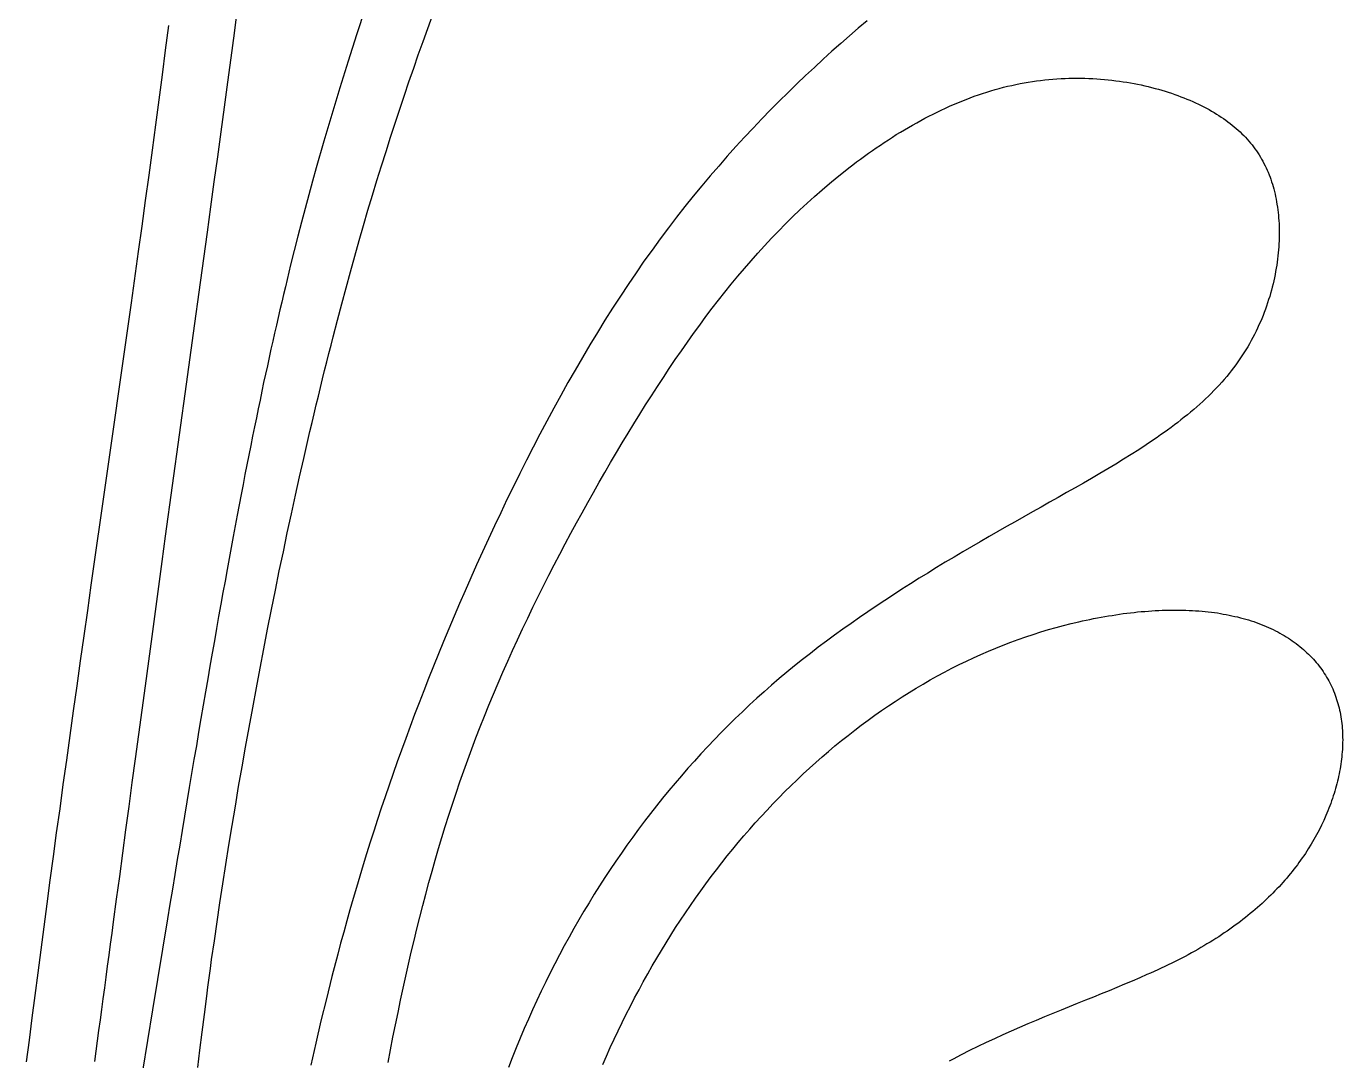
# Model space of a CAD drawing. Extents: x 0 to 279, y 0 to 212.
# Drawn here: x 236.38 to 248.08, y 129.92 to 139.11 of the extents above; entities that cross this region are included whole.
import ezdxf

# ---------------------------------------------------------------- set-up
doc = ezdxf.new("R2010")
doc.units = 0
doc.layers.add('LAYER_1', color=18, linetype='CONTINUOUS')

msp = doc.modelspace()

# ---------------------------------------------------------------- linework, layer by layer
at = {"layer": 'LAYER_1'}
for points in [[(236.99, 129.913), (237.002, 130.004), (237.015, 130.096), (237.027, 130.189), (237.04, 130.282), (237.052, 130.376), (237.065, 130.471), (237.078, 130.567), (237.091, 130.663), (237.104, 130.76), (237.117, 130.857), (237.13, 130.956), (237.143, 131.054), (237.157, 131.154), (237.184, 131.354), (237.211, 131.557), (237.239, 131.763), (237.266, 131.97), (237.295, 132.179), (237.323, 132.39), (237.352, 132.603), (237.381, 132.817), (237.41, 133.033), (237.439, 133.251), (237.469, 133.47), (237.499, 133.689), (237.529, 133.91), (237.559, 134.132), (237.589, 134.355), (237.619, 134.579), (237.681, 135.028), (237.742, 135.478), (237.804, 135.93), (237.866, 136.381), (237.928, 136.831), (237.99, 137.28), (238.021, 137.504), (238.051, 137.727), (238.082, 137.949), (238.112, 138.17), (238.142, 138.391), (238.172, 138.611), (238.201, 138.829), (238.231, 139.047), (238.259, 139.263)], [(239.392, 139.267), (239.315, 139.033), (239.24, 138.798), (239.167, 138.562), (239.095, 138.326), (239.026, 138.089), (238.958, 137.851), (238.925, 137.731), (238.892, 137.611), (238.859, 137.489), (238.827, 137.367), (238.794, 137.243), (238.762, 137.117), (238.73, 136.989), (238.698, 136.859), (238.683, 136.793), (238.667, 136.726), (238.651, 136.659), (238.635, 136.591), (238.619, 136.522), (238.603, 136.453), (238.587, 136.383), (238.571, 136.311), (238.555, 136.24), (238.539, 136.167), (238.523, 136.093), (238.507, 136.018), (238.49, 135.943), (238.474, 135.866), (238.458, 135.788), (238.441, 135.71), (238.425, 135.63), (238.408, 135.549), (238.392, 135.467), (238.375, 135.384), (238.358, 135.299), (238.341, 135.214), (238.324, 135.127), (238.307, 135.038), (238.29, 134.949), (238.272, 134.858), (238.255, 134.766), (238.237, 134.672), (238.219, 134.577), (238.201, 134.48), (238.183, 134.382), (238.165, 134.282), (238.147, 134.181), (238.128, 134.078), (238.109, 133.974), (238.09, 133.867), (238.071, 133.76), (238.052, 133.65), (238.033, 133.539), (238.013, 133.426), (237.993, 133.312), (237.973, 133.196), (237.953, 133.078), (237.933, 132.959), (237.912, 132.839), (237.892, 132.718), (237.871, 132.595), (237.85, 132.471), (237.829, 132.346), (237.808, 132.22), (237.787, 132.093), (237.765, 131.965), (237.744, 131.836), (237.722, 131.706), (237.701, 131.575), (237.679, 131.444), (237.657, 131.312), (237.635, 131.179), (237.592, 130.912), (237.547, 130.642), (237.503, 130.372), (237.414, 129.828)], [(237.905, 129.859), (237.924, 130.015), (237.943, 130.173), (237.963, 130.332), (237.984, 130.493), (237.995, 130.574), (238.006, 130.656), (238.017, 130.738), (238.028, 130.82), (238.052, 130.986), (238.076, 131.154), (238.101, 131.322), (238.127, 131.492), (238.154, 131.664), (238.182, 131.836), (238.21, 132.009), (238.239, 132.182), (238.268, 132.357), (238.298, 132.531), (238.329, 132.706), (238.361, 132.881), (238.393, 133.056), (238.425, 133.231), (238.458, 133.406), (238.491, 133.58), (238.525, 133.754), (238.56, 133.927), (238.594, 134.099), (238.629, 134.27), (238.665, 134.44), (238.7, 134.609), (238.737, 134.777), (238.773, 134.943), (238.809, 135.107), (238.846, 135.27), (238.864, 135.35), (238.883, 135.43), (238.901, 135.51), (238.92, 135.589), (238.939, 135.667), (238.957, 135.745), (238.976, 135.823), (238.995, 135.9), (239.013, 135.976), (239.032, 136.052), (239.051, 136.128), (239.07, 136.203), (239.089, 136.277), (239.108, 136.351), (239.146, 136.498), (239.184, 136.643), (239.223, 136.786), (239.261, 136.927), (239.3, 137.067), (239.339, 137.204), (239.378, 137.34), (239.417, 137.475), (239.457, 137.607), (239.497, 137.739), (239.537, 137.868), (239.577, 137.996), (239.617, 138.123), (239.658, 138.248), (239.699, 138.372), (239.74, 138.495), (239.781, 138.616), (239.823, 138.736), (239.864, 138.854), (239.906, 138.972), (239.948, 139.088), (239.991, 139.203)], [(237.644, 139.114), (237.616, 138.895), (237.588, 138.676), (237.559, 138.455), (237.529, 138.232), (237.499, 138.009), (237.469, 137.785), (237.438, 137.56), (237.407, 137.334), (237.376, 137.107), (237.312, 136.652), (237.248, 136.195), (237.118, 135.281), (237.053, 134.825), (236.988, 134.371), (236.956, 134.145), (236.924, 133.919), (236.892, 133.695), (236.861, 133.472), (236.829, 133.249), (236.798, 133.028), (236.768, 132.808), (236.737, 132.59), (236.707, 132.373), (236.678, 132.158), (236.648, 131.944), (236.62, 131.733), (236.591, 131.523), (236.564, 131.315), (236.536, 131.108), (236.509, 130.904), (236.483, 130.701), (236.457, 130.5), (236.431, 130.301), (236.406, 130.104), (236.381, 129.909)], [(243.851, 139.156), (243.773, 139.09), (243.696, 139.023), (243.617, 138.955), (243.539, 138.886), (243.461, 138.815), (243.383, 138.743), (243.305, 138.67), (243.227, 138.596), (243.149, 138.52), (243.071, 138.443), (242.994, 138.365), (242.916, 138.285), (242.839, 138.204), (242.762, 138.122), (242.685, 138.039), (242.609, 137.954), (242.533, 137.867), (242.457, 137.779), (242.382, 137.69), (242.307, 137.599), (242.233, 137.506), (242.159, 137.412), (242.086, 137.317), (242.013, 137.22), (241.941, 137.121), (241.869, 137.021), (241.799, 136.919), (241.728, 136.816), (241.659, 136.711), (241.59, 136.605), (241.522, 136.497), (241.455, 136.388), (241.388, 136.278), (241.323, 136.167), (241.258, 136.055), (241.193, 135.943), (241.13, 135.829), (241.067, 135.715), (241.005, 135.6), (240.944, 135.485), (240.884, 135.369), (240.825, 135.253), (240.766, 135.137), (240.709, 135.02), (240.652, 134.904), (240.596, 134.787), (240.541, 134.671), (240.487, 134.555), (240.434, 134.439), (240.382, 134.324), (240.331, 134.209), (240.28, 134.094), (240.231, 133.981), (240.183, 133.868), (240.135, 133.755), (240.089, 133.644), (240.044, 133.534), (239.999, 133.424), (239.956, 133.315), (239.913, 133.207), (239.872, 133.1), (239.831, 132.994), (239.791, 132.888), (239.752, 132.783), (239.714, 132.678), (239.677, 132.574), (239.64, 132.47), (239.604, 132.368), (239.569, 132.265), (239.535, 132.163), (239.501, 132.062), (239.468, 131.96), (239.436, 131.86), (239.405, 131.759), (239.374, 131.659), (239.344, 131.559), (239.314, 131.46), (239.285, 131.36), (239.256, 131.261), (239.228, 131.162), (239.201, 131.063), (239.174, 130.964), (239.148, 130.866), (239.097, 130.668), (239.047, 130.471), (238.999, 130.274), (238.953, 130.077), (238.908, 129.88)], [(239.595, 129.903), (239.616, 130.016), (239.639, 130.128), (239.661, 130.238), (239.684, 130.348), (239.707, 130.457), (239.73, 130.565), (239.753, 130.672), (239.777, 130.778), (239.802, 130.884), (239.827, 130.988), (239.852, 131.092), (239.878, 131.196), (239.904, 131.298), (239.931, 131.4), (239.958, 131.502), (239.986, 131.603), (240.015, 131.703), (240.044, 131.804), (240.074, 131.903), (240.104, 132.002), (240.136, 132.101), (240.168, 132.2), (240.2, 132.298), (240.234, 132.396), (240.268, 132.494), (240.303, 132.592), (240.339, 132.69), (240.376, 132.787), (240.414, 132.885), (240.452, 132.982), (240.492, 133.079), (240.532, 133.177), (240.573, 133.274), (240.615, 133.371), (240.658, 133.468), (240.702, 133.564), (240.746, 133.66), (240.791, 133.757), (240.836, 133.852), (240.882, 133.948), (240.929, 134.043), (240.976, 134.138), (241.024, 134.232), (241.072, 134.326), (241.12, 134.419), (241.169, 134.512), (241.219, 134.605), (241.269, 134.697), (241.319, 134.788), (241.369, 134.878), (241.42, 134.968), (241.471, 135.058), (241.522, 135.146), (241.573, 135.234), (241.625, 135.321), (241.676, 135.408), (241.728, 135.493), (241.78, 135.578), (241.831, 135.662), (241.883, 135.745), (241.936, 135.827), (241.988, 135.909), (242.041, 135.989), (242.094, 136.069), (242.147, 136.148), (242.201, 136.226), (242.255, 136.303), (242.309, 136.379), (242.364, 136.454), (242.419, 136.529), (242.475, 136.603), (242.531, 136.675), (242.588, 136.747), (242.645, 136.818), (242.703, 136.888), (242.762, 136.957), (242.821, 137.026), (242.88, 137.093), (242.941, 137.159), (243.002, 137.225), (243.064, 137.289), (243.126, 137.353), (243.19, 137.415), (243.254, 137.477), (243.319, 137.538), (243.385, 137.597), (243.451, 137.656), (243.518, 137.713), (243.586, 137.769), (243.655, 137.824), (243.689, 137.851), (243.724, 137.877), (243.758, 137.904), (243.793, 137.929), (243.828, 137.955), (243.863, 137.98), (243.898, 138.005), (243.933, 138.029), (243.969, 138.053), (244.004, 138.077), (244.04, 138.1), (244.076, 138.123), (244.111, 138.146), (244.147, 138.168), (244.183, 138.189), (244.219, 138.21), (244.256, 138.231), (244.292, 138.252), (244.328, 138.271), (244.364, 138.291), (244.401, 138.31), (244.437, 138.328), (244.474, 138.346), (244.51, 138.364), (244.547, 138.381), (244.584, 138.398), (244.62, 138.414), (244.657, 138.429), (244.694, 138.444), (244.731, 138.459), (244.768, 138.473), (244.804, 138.486), (244.841, 138.499), (244.878, 138.512), (244.915, 138.524), (244.952, 138.535), (244.989, 138.546), (245.026, 138.556), (245.063, 138.566), (245.099, 138.575), (245.136, 138.583), (245.173, 138.591), (245.21, 138.599), (245.247, 138.606), (245.283, 138.612), (245.32, 138.618), (245.356, 138.623), (245.393, 138.627), (245.429, 138.632), (245.466, 138.635), (245.502, 138.638), (245.538, 138.641), (245.574, 138.643), (245.61, 138.645), (245.645, 138.646), (245.681, 138.647), (245.716, 138.647), (245.752, 138.647), (245.787, 138.646), (245.822, 138.645), (245.856, 138.643), (245.891, 138.641), (245.925, 138.639), (245.959, 138.636), (245.993, 138.633), (246.027, 138.629), (246.06, 138.625), (246.093, 138.621), (246.126, 138.616), (246.159, 138.611), (246.191, 138.606), (246.223, 138.6), (246.255, 138.593), (246.287, 138.587), (246.318, 138.58), (246.349, 138.573), (246.379, 138.565), (246.41, 138.557), (246.44, 138.549), (246.469, 138.54), (246.498, 138.532), (246.527, 138.522), (246.556, 138.513), (246.584, 138.503), (246.612, 138.493), (246.639, 138.483), (246.666, 138.473), (246.693, 138.462), (246.719, 138.451), (246.744, 138.44), (246.77, 138.428), (246.795, 138.417), (246.819, 138.405), (246.843, 138.393), (246.866, 138.38), (246.889, 138.368), (246.912, 138.355), (246.934, 138.342), (246.956, 138.329), (246.977, 138.315), (246.998, 138.302), (247.018, 138.288), (247.038, 138.274), (247.057, 138.26), (247.076, 138.245), (247.095, 138.231), (247.113, 138.216), (247.13, 138.201), (247.148, 138.185), (247.165, 138.17), (247.181, 138.154), (247.197, 138.138), (247.213, 138.122), (247.228, 138.105), (247.242, 138.088), (247.257, 138.071), (247.271, 138.054), (247.284, 138.037), (247.297, 138.019), (247.31, 138.002), (247.322, 137.983), (247.334, 137.965), (247.345, 137.947), (247.356, 137.928), (247.367, 137.909), (247.377, 137.89), (247.387, 137.87), (247.397, 137.851), (247.406, 137.831), (247.414, 137.811), (247.423, 137.79), (247.431, 137.769), (247.438, 137.749), (247.445, 137.727), (247.452, 137.706), (247.459, 137.685), (247.465, 137.663), (247.47, 137.641), (247.476, 137.618), (247.481, 137.596), (247.485, 137.573), (247.49, 137.55), (247.493, 137.527), (247.497, 137.503), (247.5, 137.479), (247.503, 137.455), (247.505, 137.431), (247.507, 137.406), (247.509, 137.381), (247.511, 137.356), (247.512, 137.331), (247.512, 137.306), (247.513, 137.28), (247.512, 137.254), (247.512, 137.228), (247.511, 137.202), (247.51, 137.175), (247.508, 137.149), (247.506, 137.122), (247.504, 137.095), (247.501, 137.068), (247.498, 137.041), (247.495, 137.013), (247.491, 136.986), (247.486, 136.959), (247.481, 136.931), (247.476, 136.903), (247.471, 136.875), (247.464, 136.848), (247.458, 136.82), (247.451, 136.792), (247.444, 136.764), (247.436, 136.736), (247.428, 136.708), (247.419, 136.68), (247.41, 136.651), (247.4, 136.623), (247.39, 136.595), (247.38, 136.567), (247.369, 136.539), (247.357, 136.511), (247.345, 136.483), (247.333, 136.455), (247.32, 136.427), (247.307, 136.4), (247.293, 136.372), (247.279, 136.344), (247.264, 136.317), (247.248, 136.289), (247.233, 136.262), (247.216, 136.235), (247.199, 136.208), (247.182, 136.181), (247.164, 136.154), (247.146, 136.128), (247.127, 136.101), (247.107, 136.075), (247.087, 136.049), (247.067, 136.023), (247.046, 135.997), (247.024, 135.972), (247.002, 135.946), (246.98, 135.921), (246.956, 135.897), (246.933, 135.872), (246.909, 135.847), (246.884, 135.823), (246.859, 135.799), (246.833, 135.775), (246.807, 135.751), (246.78, 135.728), (246.753, 135.704), (246.726, 135.681), (246.698, 135.658), (246.669, 135.635), (246.64, 135.612), (246.611, 135.59), (246.582, 135.567), (246.552, 135.545), (246.521, 135.522), (246.49, 135.5), (246.459, 135.478), (246.428, 135.456), (246.396, 135.434), (246.331, 135.391), (246.265, 135.347), (246.198, 135.304), (246.129, 135.262), (246.06, 135.219), (245.989, 135.177), (245.918, 135.135), (245.846, 135.092), (245.773, 135.05), (245.699, 135.008), (245.624, 134.966), (245.549, 134.923), (245.473, 134.881), (245.397, 134.838), (245.321, 134.795), (245.244, 134.752), (245.167, 134.708), (245.09, 134.664), (245.012, 134.62), (244.935, 134.575), (244.857, 134.53), (244.78, 134.485), (244.702, 134.439), (244.624, 134.393), (244.546, 134.347), (244.469, 134.3), (244.392, 134.252), (244.314, 134.205), (244.238, 134.156), (244.161, 134.108), (244.085, 134.058), (244.009, 134.009), (243.933, 133.958), (243.858, 133.908), (243.783, 133.857), (243.709, 133.805), (243.635, 133.753), (243.562, 133.7), (243.49, 133.646), (243.418, 133.592), (243.347, 133.538), (243.277, 133.483), (243.207, 133.427), (243.138, 133.371), (243.071, 133.314), (243.003, 133.256), (242.937, 133.198), (242.872, 133.139), (242.807, 133.08), (242.743, 133.02), (242.68, 132.959), (242.617, 132.898), (242.556, 132.836), (242.495, 132.773), (242.435, 132.71), (242.375, 132.647), (242.317, 132.582), (242.259, 132.518), (242.201, 132.452), (242.145, 132.386), (242.089, 132.319), (242.034, 132.252), (241.98, 132.184), (241.926, 132.116), (241.873, 132.047), (241.821, 131.977), (241.769, 131.907), (241.718, 131.836), (241.668, 131.765), (241.619, 131.693), (241.57, 131.62), (241.522, 131.547), (241.474, 131.473), (241.427, 131.399), (241.381, 131.324), (241.336, 131.248), (241.291, 131.172), (241.247, 131.095), (241.203, 131.018), (241.16, 130.94), (241.118, 130.861), (241.077, 130.781), (241.036, 130.701), (240.996, 130.62), (240.956, 130.538), (240.917, 130.456), (240.879, 130.373), (240.842, 130.289), (240.805, 130.205), (240.769, 130.12), (240.733, 130.034), (240.698, 129.947), (240.664, 129.86)], [(241.503, 129.886), (241.536, 129.962), (241.57, 130.037), (241.605, 130.112), (241.64, 130.186), (241.676, 130.26), (241.712, 130.333), (241.749, 130.406), (241.786, 130.478), (241.825, 130.55), (241.863, 130.621), (241.902, 130.692), (241.942, 130.762), (241.983, 130.831), (242.024, 130.9), (242.065, 130.968), (242.108, 131.036), (242.15, 131.103), (242.194, 131.169), (242.238, 131.235), (242.282, 131.3), (242.327, 131.365), (242.373, 131.429), (242.419, 131.492), (242.466, 131.555), (242.513, 131.617), (242.561, 131.678), (242.609, 131.739), (242.658, 131.799), (242.707, 131.859), (242.757, 131.918), (242.808, 131.976), (242.858, 132.033), (242.91, 132.09), (242.962, 132.146), (243.014, 132.201), (243.067, 132.256), (243.121, 132.31), (243.175, 132.363), (243.229, 132.416), (243.284, 132.468), (243.34, 132.519), (243.396, 132.569), (243.452, 132.619), (243.509, 132.668), (243.566, 132.716), (243.624, 132.763), (243.682, 132.81), (243.741, 132.855), (243.8, 132.9), (243.86, 132.944), (243.919, 132.988), (243.98, 133.03), (244.04, 133.072), (244.102, 133.112), (244.163, 133.152), (244.225, 133.191), (244.287, 133.229), (244.35, 133.266), (244.413, 133.303), (244.476, 133.338), (244.54, 133.372), (244.604, 133.406), (244.668, 133.438), (244.733, 133.469), (244.798, 133.5), (244.863, 133.529), (244.929, 133.558), (244.995, 133.585), (245.061, 133.612), (245.128, 133.637), (245.194, 133.662), (245.261, 133.685), (245.328, 133.707), (245.396, 133.729), (245.463, 133.749), (245.53, 133.768), (245.597, 133.786), (245.664, 133.803), (245.731, 133.819), (245.764, 133.826), (245.798, 133.833), (245.831, 133.84), (245.864, 133.847), (245.897, 133.854), (245.93, 133.86), (245.963, 133.866), (245.996, 133.871), (246.029, 133.876), (246.062, 133.881), (246.094, 133.886), (246.126, 133.891), (246.159, 133.895), (246.191, 133.899), (246.223, 133.902), (246.255, 133.906), (246.287, 133.909), (246.318, 133.911), (246.35, 133.914), (246.381, 133.916), (246.412, 133.918), (246.443, 133.919), (246.474, 133.921), (246.504, 133.922), (246.535, 133.922), (246.565, 133.923), (246.595, 133.923), (246.625, 133.923), (246.654, 133.922), (246.684, 133.921), (246.713, 133.92), (246.742, 133.919), (246.77, 133.917), (246.799, 133.915), (246.827, 133.913), (246.855, 133.91), (246.882, 133.907), (246.91, 133.904), (246.937, 133.901), (246.964, 133.897), (246.99, 133.893), (247.016, 133.888), (247.042, 133.884), (247.068, 133.878), (247.093, 133.873), (247.119, 133.867), (247.143, 133.862), (247.168, 133.855), (247.192, 133.849), (247.216, 133.842), (247.239, 133.835), (247.263, 133.828), (247.286, 133.82), (247.308, 133.812), (247.331, 133.804), (247.353, 133.795), (247.375, 133.787), (247.396, 133.778), (247.417, 133.768), (247.438, 133.759), (247.459, 133.749), (247.479, 133.739), (247.499, 133.729), (247.518, 133.718), (247.538, 133.707), (247.557, 133.696), (247.575, 133.685), (247.594, 133.673), (247.612, 133.661), (247.629, 133.649), (247.647, 133.637), (247.664, 133.625), (247.68, 133.612), (247.697, 133.599), (247.713, 133.586), (247.728, 133.572), (247.744, 133.558), (247.759, 133.544), (247.774, 133.53), (247.788, 133.516), (247.802, 133.501), (247.816, 133.487), (247.829, 133.472), (247.842, 133.456), (247.855, 133.441), (247.867, 133.425), (247.879, 133.41), (247.891, 133.394), (247.902, 133.377), (247.913, 133.361), (247.924, 133.344), (247.934, 133.327), (247.944, 133.31), (247.953, 133.293), (247.962, 133.276), (247.971, 133.258), (247.98, 133.241), (247.988, 133.223), (247.995, 133.205), (248.003, 133.186), (248.01, 133.168), (248.017, 133.149), (248.023, 133.13), (248.029, 133.112), (248.034, 133.092), (248.04, 133.073), (248.044, 133.054), (248.049, 133.034), (248.053, 133.015), (248.057, 132.995), (248.06, 132.975), (248.063, 132.955), (248.066, 132.935), (248.069, 132.914), (248.071, 132.894), (248.073, 132.873), (248.074, 132.853), (248.075, 132.832), (248.076, 132.811), (248.076, 132.79), (248.077, 132.769), (248.076, 132.748), (248.076, 132.727), (248.075, 132.706), (248.074, 132.684), (248.072, 132.663), (248.07, 132.641), (248.068, 132.62), (248.066, 132.598), (248.063, 132.577), (248.06, 132.555), (248.057, 132.533), (248.053, 132.512), (248.049, 132.49), (248.045, 132.468), (248.04, 132.446), (248.035, 132.425), (248.03, 132.403), (248.025, 132.381), (248.019, 132.359), (248.013, 132.337), (248.006, 132.315), (248, 132.293), (247.993, 132.272), (247.986, 132.25), (247.978, 132.228), (247.97, 132.206), (247.962, 132.184), (247.954, 132.163), (247.945, 132.141), (247.927, 132.098), (247.908, 132.055), (247.888, 132.012), (247.867, 131.969), (247.844, 131.927), (247.821, 131.885), (247.797, 131.844), (247.771, 131.802), (247.758, 131.782), (247.745, 131.761), (247.731, 131.741), (247.717, 131.721), (247.703, 131.701), (247.688, 131.681), (247.674, 131.661), (247.659, 131.641), (247.643, 131.621), (247.628, 131.601), (247.612, 131.582), (247.596, 131.562), (247.58, 131.543), (247.563, 131.523), (247.546, 131.504), (247.529, 131.485), (247.511, 131.466), (247.493, 131.447), (247.475, 131.428), (247.457, 131.409), (247.438, 131.391), (247.419, 131.372), (247.4, 131.354), (247.38, 131.335), (247.36, 131.317), (247.34, 131.299), (247.32, 131.281), (247.299, 131.263), (247.278, 131.245), (247.256, 131.227), (247.235, 131.21), (247.212, 131.192), (247.19, 131.174), (247.168, 131.157), (247.145, 131.14), (247.121, 131.123), (247.098, 131.106), (247.074, 131.089), (247.05, 131.072), (247.025, 131.055), (247, 131.038), (246.975, 131.022), (246.95, 131.005), (246.924, 130.989), (246.898, 130.973), (246.871, 130.957), (246.844, 130.941), (246.817, 130.925), (246.79, 130.909), (246.762, 130.893), (246.734, 130.878), (246.705, 130.862), (246.676, 130.847), (246.647, 130.832), (246.618, 130.817), (246.588, 130.802), (246.558, 130.787), (246.527, 130.772), (246.496, 130.757), (246.465, 130.742), (246.434, 130.728), (246.402, 130.713), (246.37, 130.699), (246.338, 130.685), (246.273, 130.656), (246.206, 130.627), (246.139, 130.599), (246.071, 130.571), (246.002, 130.542), (245.932, 130.514), (245.862, 130.485), (245.791, 130.457), (245.719, 130.428), (245.647, 130.399), (245.574, 130.369), (245.501, 130.339), (245.428, 130.309), (245.354, 130.278), (245.28, 130.247), (245.206, 130.215), (245.132, 130.183), (245.058, 130.15), (244.984, 130.116), (244.909, 130.082), (244.836, 130.046), (244.762, 130.01), (244.688, 129.973), (244.615, 129.935), (244.579, 129.915)]]:
    msp.add_lwpolyline(points, dxfattribs=at)

doc.saveas('drawing.dxf')
